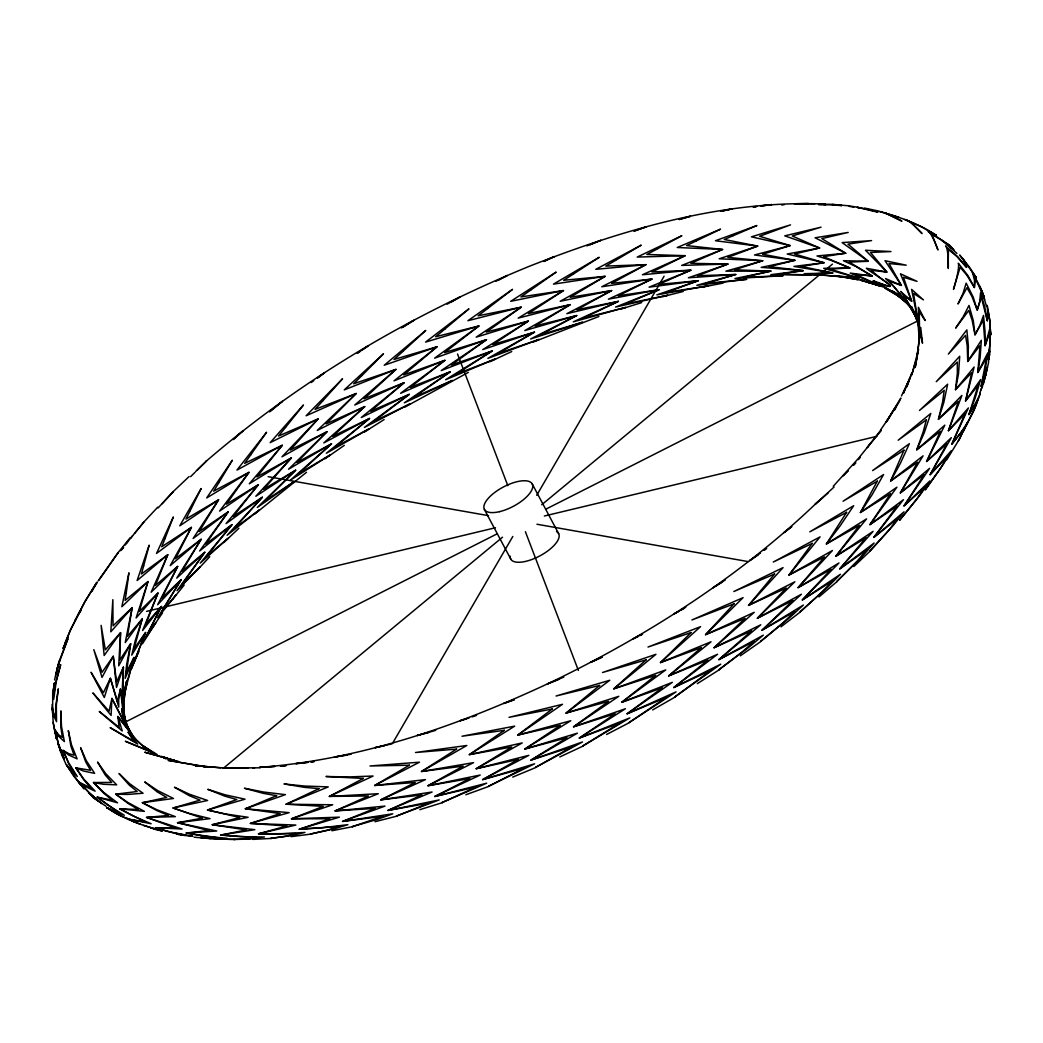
<?xml version="1.0" encoding="UTF-8"?>
<svg xmlns="http://www.w3.org/2000/svg" width="1043" height="1043" viewBox="0 0 1043 1043"><rect width="100%" height="100%" fill="white"/><g stroke="black" fill="none" stroke-linecap="round" stroke-linejoin="round"><path stroke-width="1.5" d="M919.274 334.06L919.183 339.444L919.457 337.15M123.895 716.398L123.791 703.112L124 713.19M53.415 715.25L53.389 716.085L53.193 714.624M52.632 713.086L52.711 692.565M985.387 376.171L988.464 363.068L989.624 348.975M123.556 705.942L123.791 703.112L124.091 714.99M54.288 685.916L54.549 682.93L53.349 689.905L53.858 694.143L55.553 682.93L60.677 664.691L56.192 681.822L53.688 699.384L53.063 691.066L54.549 682.93L54.249 686.059M123.582 703.751L126.685 681.105L123.126 694.508L123.387 667.142L116.568 682.018L113.27 656.269L102.11 672.227L93.818 649.646L102.005 677.442L113.27 656.269L116.516 687.428L123.387 667.142L122.383 686.894L123.009 699.97L126.685 681.105L123.595 701.809M990.12 351.139L988.425 359.626L989.898 343.76L989.768 332.756L985.1 345.663L983.21 320.279L975.009 334.79L972.102 320.084L968.751 310.488L955.636 328.128L963.184 316.733L969.012 305.43L973.302 320.644L975.009 334.79L979.859 325.481L983.497 315.416L985.061 331.609L985.1 345.663L989.99 327.958L989.95 344.751L988.425 359.626L989.703 354.555M916.732 358.623L920.487 332.404L922.494 343.173L920.695 327.372L916.745 358.779M126.985 680.284L124.743 692.539L133.973 657.481L126.386 672.487L130.675 643.687L119.815 659.997L120.558 632.645L105.356 649.828L101.106 625.357L104.17 655.473L120.558 632.645L118.693 665.825L130.675 643.687L126.646 664.495L125.186 678.367L133.973 657.481L127.924 679.11M57.091 669.267L59.686 660.336M126.086 686.829L127.285 682.331M988.125 358.896L988.373 357.801M917.24 354.803L915.219 367.462L918.531 349.34L911.869 374.593M986.248 372.364L983.979 380.604L981.15 386.275L986.535 358.023L977.826 372.494L979.977 345.546L967.735 361.439L967.213 345.728L965.518 335.377L948.361 354.112L966.848 329.888L968.412 346.341L967.735 361.439L981.346 340.266L980.12 357.566L977.826 372.494L987.838 352.795L985.035 370.617L981.15 386.275L985.218 376.849L987.421 366.953L983.275 384.332M54.536 679.932L57.613 666.829M911.751 374.867L915.337 362.808M57.73 666.568L67.951 638.694L58.669 662.579L55.853 674.925L59.112 662.122M982.923 384.372L984.579 379.391M906.589 387.109L909.548 378.818L903.473 393.159L911.895 373.003L907.306 385.61M138.81 651.406L133.778 662.853L145.59 632.514L133.999 648.876L142.252 618.903L127.442 636.399L132.161 607.665L113.048 625.813L112.853 599.66L110.806 631.81L132.161 607.665L125.238 642.592L142.252 618.903L135.264 640.585L131.731 655.121L145.59 632.514L131.379 668.915L138.615 651.732M980.759 390.069L982.506 385.623M979.703 393.12L982.689 385.806M66.53 640.767L62.997 648.563L70.755 629.477L80.05 611.146L70.155 630.454L65.292 642.553L68.095 636.869M894.842 409.847L897.488 404.189L886.198 422.232L894.359 408.96M78.381 614.301L84.731 601.915L96.843 582.346L85.304 601.003L75.057 620.611L75.526 619.777M901.478 395.949L907.514 383.224M898.101 403.837L900.865 398.074L887.397 419.99L889.118 417.552M964.892 428.165L963.276 431.294L974.032 410.329L978.034 399.13L968.921 414.553L978.256 385.141L965.557 400.955L971.698 372.664L955.505 389.691L957.357 373.12L957.305 362.077L936.262 381.673L959.703 356.25L958.53 373.772L955.505 389.691L974.123 367.032L965.557 400.955L980.616 379.561L975.075 398.243L968.921 414.553L975.335 404.319L980.264 393.354L979.833 394.802L975.648 406.288L966.326 425.361M958.178 441.228L968.191 421.346L960.551 433.223L951.855 444.122L964.997 413.836L948.413 430.72L958.439 401.359L938.439 419.26L942.611 401.959L944.215 390.33L919.47 410.473L947.644 384.202L943.772 402.65L938.439 419.26L961.907 395.427L948.413 430.72L968.399 407.943L951.855 444.122L964.918 427.421L959.56 438.907L946.705 459.807M99.02 580.012L118.146 552.594L98.172 580.86M392.559 743.307L512.804 536.467M536.728 495.295L664.091 276.212M92.697 589.882L97.273 582.203M121.914 549.596L123.569 547.158L120.688 550.678M153.112 626.674L162.46 612.971M880.54 430.029L889.888 416.326M880.892 430.003L867.163 447.656L876.25 436.587M877.215 435.374L881.205 430.629M79.281 613.049L81.054 610.546M91.888 591.368L92.566 590.468M125.212 545.033L127.663 541.839M126.281 543.455L143.712 522.23L134.534 533.442M117.937 552.829L130.179 537.706M172.825 599.086L184.181 585.058M870.175 443.914L858.819 457.942L833.253 486.286M130.61 538.24L132.565 535.841M858.376 459.611L860.358 457.342M162.043 503.834L173.268 491.592L158.08 507.941M143.452 522.478L157.728 507.172M196.501 570.925L209.747 556.714M848.076 470.719L842.992 475.856L848.076 470.836M853.278 465.204L855.364 463.001M853.604 465.152L855.821 462.87M190.621 476.651L195.041 472.283M197.244 470.106L206.501 460.993L195.719 471.436M834.048 487.042L815.157 504.291L828.22 492.909M172.969 491.84L189.122 476.521M223.893 542.49L238.886 528.279M819.107 500.51C741.508 575.332 649.737 634.327 553.012 681.275C461.906 724.285 364.867 758.665 263.853 767.048M853.878 566.479L870.031 551.16M233.189 439.611L243.032 430.785L233.319 439.338M206.149 461.254C302.157 378.453 413.067 313.708 530.287 265.9C623.936 229.264 723.594 199.682 825.169 204.089M254.688 514.108L306.512 472.296M818.99 596.922L836.851 581.746M223.671 768L502.53 537.197M541.721 504.76L832.444 264.14M269.681 411.789L282.47 401.294L269.798 411.49M791.572 526.689L783.971 532.621L791.728 526.754M780.985 626.817L800.359 611.954M317.541 377.996L324.386 372.859L317.567 377.853M311.218 382.533L313.76 380.669M760.425 553.051L749.748 560.573L758.118 554.915M764.167 550.365L766.657 548.579M325.116 458.711L344.281 445.374M740.295 655.825L760.947 641.445M357.41 353.277L360.018 351.478M362.625 349.679L368.309 345.768L357.41 353.095M725.38 579.882L712.877 587.809L721.769 582.398M402.767 327.267L413.771 320.318L401.399 327.932M363.968 432.324L384.124 419.573M697.337 683.634L719.07 669.893M680.362 610.351L685.864 607.13M451.436 301.896L460.263 296.812L447.134 304.165M404.697 407.174L468.333 372.39M652.618 709.944L675.173 696.998M680.336 610.481L684.443 608.16M678.98 611.146L673.778 614.053L678.967 611.263M639.724 635.513L642.462 634.053M498.58 280.032L507.276 275.482L495.673 281.362M606.596 734.481L629.737 722.447M639.737 635.63L642.475 634.235M125.525 721.965L497.342 533.729M545.658 509.271L917.475 321.035M638.355 636.23L632.853 638.994L638.368 636.321M602.072 657.038L590.56 662.383L602.137 657.207M543.885 261.467L554.302 256.578L543.677 261.376M489.988 361.725L511.761 351.543M559.791 756.944L583.259 745.98M563.768 677.09L547.366 683.96L559.4 679.136M533.599 341.908L598.904 316.472M512.713 777.1L536.258 767.322M590.129 244.727L600.833 240.307L586.857 245.848M514.121 699.67L503.743 703.477L514.277 699.762M465.882 794.74L489.232 786.253M633.961 231.22L646.334 226.839L634.457 230.855M469.22 717.858L460.172 720.713L466.417 718.862M472.14 716.88L476.521 715.42M620.389 309.223L641.654 302.626M419.808 809.668L442.714 802.549M679.384 219.499L690.323 216.318L678.954 219.447M435.778 730.335L417.122 735.511L429.39 732.303M662.618 296.694L683.243 291.453M374.985 821.701L397.214 816.056M146.594 611.367L495.464 527.745M544.368 516.011L877.137 436.261M392.038 743.828L375.076 747.675L384.306 745.745M721.43 211.247L732.329 208.874L720.909 211.207M703.451 286.916L723.203 283.083M331.922 830.723L353.212 826.604M351.152 754.18L334.477 757.088L346.941 755.067M753.841 207.101L756.723 206.579M753.046 206.996L755.81 206.54M781.689 205.015L784.362 204.624M761.181 205.993L771.859 204.571L760.53 205.953M303.148 762.876L307.946 762.264M311.14 761.846L314.334 761.429M291.075 836.642L311.192 834.074M303.317 762.902L307.959 762.342M311.049 761.964L314.139 761.586M301.544 763.085L295.795 763.645L301.766 763.098M274.179 766.462L259.433 767.283L274.804 766.488M280.345 766.044L284.961 765.731M281.219 766.083L286.03 765.771M252.914 839.38L271.636 838.416M819.276 204.102L841.87 205.575L830.841 204.285L822.549 204.532L825.743 204.884M260.385 767.817L225.796 767.948M252.758 768.17L254.544 768.117M795.34 203.815L814.974 203.698M794.349 203.776L808.26 203.463M811.35 274.844L770.894 274.648L803.332 270.632L769.199 266.682L794.909 260.32L762.55 254.257L790.177 245.6L759.591 236.279L790.529 224.871L751.416 236.839L790.177 245.6L754.48 254.974L794.909 260.32L761.207 267.36L803.332 270.632L778.978 274.192L816.721 275.039M248.156 768.17L219.356 767.7L195.25 765.64L220.699 767.739M228.026 839.302L247.817 839.198L264.518 836.981L240.372 836.695L220.66 835.052L246.422 829.928L212.237 824.726L239.76 817.503L207.505 810.033L236.813 799.525L224.767 796.135L207.805 789.342L225.027 794.792L245.053 799.173L207.505 810.033L225.588 813.97L248.13 817.295L212.237 824.726L254.844 829.68L220.66 835.052L256.187 837.438L247.387 839.08L233.997 839.511M217.831 838.911L234.962 839.55M195.993 765.81L200.778 766.018L168.132 760.373L207.596 767.035L203.163 766.722M857.307 207.283C906.08 219.239 853.774 205.002 849.211 206.331L853.852 207.14M840.228 276.63L811.545 273.905L832.77 273.018L801.233 266.434L824.061 262.732L794.57 254.01L819.629 247.999L792.25 235.979L821.063 227.178L784.766 235.848L819.629 247.999L787.204 254.023L824.061 262.732L793.932 266.408L832.77 273.018L804.166 273.67L840.697 276.643M832.366 204.35L848.859 205.81M194.141 837.19L210.634 838.65M818.481 204.611L821.728 204.936M222.407 767.804L225.588 768.143M203.672 837.764C190.947 836.173 219.186 840.306 219.369 838.024L186.202 833.018L209.043 830.554L177.506 822.718L202.381 818.142L173.06 807.999L200.06 800.111L189.278 795.653L174.442 787.23L189.617 794.31L207.596 800.463L173.06 807.999L189.396 813.488L210.047 818.625L177.506 822.718L216.775 831.01L186.202 833.018L204.402 836.212L227.009 838.272L216.788 838.885L206.566 838.077M843.187 276.89L845.873 277.203M843.461 276.903L845.964 277.203M863.291 280.658L841.062 276.525L858.871 278.259L830.228 269.042L849.902 267.973L823.553 256.63L845.743 253.24L821.819 238.612L848.181 232.446L815.105 237.778L845.743 253.24L816.969 255.952L830.997 260.346L849.902 267.973L823.709 268.338L858.871 278.259L834.465 275.587L857.594 279.628M860.618 280.124L863.643 280.619M268.116 476.677L488.528 515.672M536.962 524.238L747.896 561.551M180.374 835L192.838 836.29L171.991 832.457L155.485 827.712L175.12 827.868L146.528 817.399L168.444 815.457L156.906 810.58L142.356 802.693L166.711 797.426L157.297 791.937L144.742 781.937L157.702 790.607L173.477 798.482L142.356 802.693L156.789 809.707L175.354 816.643L146.528 817.399L182.095 829.029L155.485 827.712L166.541 831.206L185.954 835.352L176.293 834.022M857.372 207.505L860.345 208.105M864.438 208.065L879.053 211.142M876.967 284.869L861.427 280.411L882.443 286.642M875.846 284.726L881.348 286.317L855.873 274.505L872.144 275.991L849.198 262.093L868.232 261.285L847.985 244.127L871.57 240.594L842.131 242.602L868.232 261.285L843.461 260.711L855.808 266.447L872.144 275.991L850.214 273.097L881.348 286.317L873.93 284.022M871.166 282.992L867.163 282.027L875.377 284.57M172.095 760.099L179.161 761.859M155.172 829.354L162.369 831.062L143.491 825.443M166.893 758.17L161.326 756.436L174.611 760.503L144.742 752.225L179.161 761.781M878.467 285.287L882.965 286.512M176.358 833.787L179.031 834.596M898.766 217.283L879.64 211.56C886.081 211.625 922.651 231.976 885.455 213.111C903.121 218.326 920.734 224.832 936.066 235.21L931.086 232.732M135.942 822.653L119.228 815.274L106.595 807.53L119.098 812.706L97.208 797.139L112.422 800.294L103.792 793.28L93.492 782.511L111.679 782.446L105.239 774.988L97.56 762.055L105.76 773.684L116.673 784.844L103.361 784.271L93.492 782.511L103.713 792.419L117.572 802.836L97.208 797.139L108.928 805.809L124.326 815.222L114.039 811.571L106.595 807.53L115.134 812.979L129.462 819.746M894.007 292.314L889.601 290.358L899.953 297.072L884.777 288.077M140.622 824.374L128.85 819.185L145.029 821.897L119.671 808.846L138.354 809.485L128.224 803.527L115.734 794.166L137.141 791.52L129.176 785.027L119.019 773.515L129.658 783.71L143.06 793.254L127.598 794.44L115.734 794.166L128.12 802.654L144.416 811.363L119.671 808.846L133.426 816.082L151.157 823.748L128.85 819.185L138.693 823.67L156.32 829.433L150.779 828.012M904.555 219.434L913.824 223.554L906.237 220.047M886.185 288.702L891.765 291.193M906.745 220.229C912.964 222.094 935.336 248.038 910.93 222.198L921.895 227.022L936.066 235.21L929.196 231.611M131.601 820.476L135.225 822.392M162.499 757.062L166.033 758.952M942.559 240.633L949.091 244.922L953.706 249.864L941.607 240.216L932.025 234.336C944.984 270.215 933.459 233.267 928.074 231.468L942.755 240.659L953.706 249.864L949.743 245.418L945.662 242.993L956.9 253.41M127.024 818.247L129.541 819.642M896.146 294.204L873.16 280.658C905.767 293.187 883.343 281.897 871.231 270.32L886.85 272.054L870.475 252.471L890.983 251.546L865.521 250.281L886.85 272.054L866.394 268.273C871.7 273.383 909.405 294.973 877.906 282.731L895.859 293.983L911.139 306.864M154.69 753.763L141.418 744.754L128.172 732.316L133.582 741.078L110.128 727.636L137.663 744.102L128.172 732.316L142.278 745.406L157.18 754.545L125.343 741.273L152.122 752.159L142.708 745.667M106.06 806.265L97.338 800.424L88.955 792.876L93.348 797.647L97.625 800.398L88.955 792.876L94.157 798.26L101.888 803.566L88.968 792.458L79.398 782.406L90.937 787.973L83.896 779.968L75.865 767.857L90.585 770.295L85.735 761.938L80.598 747.688L86.308 760.673L94.613 773.345L83.609 771.064L75.865 767.857L83.831 779.108L95.122 791.168L85.917 786.813L79.398 782.406L89.424 793.071M146.933 748.861L154.494 753.711M941.764 240.333L942.95 241.181M145.329 747.701L147.741 749.8M899.535 296.707L896.054 293.657L904.894 299.98L889.379 281.232L901.387 285.404L889.027 263.553L906.198 265.183L885.038 260.711L901.387 285.404L885.52 278.546L894.151 286.825L904.894 299.98L898.14 294.165L892.286 290.945L911.413 307.085M143.934 746.801L147.232 749.748M913.055 310.384L907.397 303.813L911.256 308.22L915.05 315.677L903.473 294.713L911.686 301.205L903.434 277.242L917.045 281.362L900.461 273.801L911.686 301.205L900.63 291.414C903.147 292.614 925.61 333.63 910.148 307.137L912.925 310.618M973.536 274.492L976.378 277.816L962.467 258.299L964.905 261.663L966.522 267.347L956.627 256.317L948.504 249.42C947.305 292.053 950.225 250.463 945.571 245.939L957.8 256.774L966.522 267.347L964.24 261.154L960.147 255.47L959.573 255.027L969.403 267.06L976.378 277.816L972.376 272.744M79.007 782.028L84.079 788.886L73.766 776.175L66.426 764.819L74.144 772.68L68.734 763.724L63.036 750.36L68.825 753.685L74.105 755.21L70.872 746.019L68.316 730.569L71.472 744.78L77.117 758.874L68.577 754.949L63.036 750.36L68.682 762.876L77.312 776.487L70.715 770.516L66.426 764.819L80.819 785.105L78.186 781.403M70.728 770.712L71.107 771.351L68.968 767.557M133.608 738.431L127.754 726.958L133.139 736.254L117.872 716.515L119.163 727.388L99.268 711.456L122.24 731.013L117.872 716.515L136.268 740.087L132.044 735.185L127.754 726.958L133.413 738.301M532.23 483.939L558.618 533.573M484.382 509.427L510.77 559.061M980.107 286.877L984.37 298.063L974.41 276.408L975.153 280.658L974.397 287.49L966.783 275.13L960.186 267.282C944.893 315.833 960.916 270.45 958.308 263.227L967.969 275.626L974.397 287.49L974.475 280.137L972.558 272.562L979.677 286.095L984.37 298.063L980.968 288.898L982.715 292.953M61.485 754.389L66.009 764.245M979.703 286.277L984.579 299.419M129.436 731.743L121.914 708.992L123.27 720.361L111.914 698.432L109.059 711.222L92.892 692.93L111.079 715.433L111.914 698.432L125.356 724.755L123.165 718.757L121.914 708.992L127.363 727.088M127.976 728.535L129.215 731.404M59.242 746.619L63.362 756.358M59.282 746.801L62.893 755.654M457.538 354.007L507.824 485.686M525.398 531.721L578.383 670.453M983.158 294.309L986.352 306.12M58.643 745.224L58.434 744.572L62.202 754.571L58.434 744.572L60.442 751.481L64.327 758.939L58.434 743.894L55.162 730.23L58.669 734.872L62.411 737.349L60.833 727.401L60.872 710.87L61.459 726.202L64.392 741.586L58.408 736.097L55.162 730.23L58.486 744.728M918.401 324.425L913.342 310.618L917.644 319.288L913.551 293.409L923.42 299.889L911.608 289.38L917.644 319.288L911.543 306.746L918.466 324.542M989.755 328.415L990.654 334.881L989.755 319.914L987.904 309.641L987.291 320.775L981.346 297.151L977.239 310.045L971.959 296.46L966.965 287.712L958.009 303.982L963.028 293.422L966.157 283.122L973.158 296.994L977.239 310.045L979.703 301.662L980.563 292.77L984.918 307.698L987.291 320.775L987.89 313.382L987.056 305.325L987.473 306.603L989.807 320.931L990.654 334.881L989.976 327.45M123.934 711.874L124.286 714.703M55.266 733.829L53.258 723.19L52.319 707.675L53.219 714.729L56.544 721.691L56.335 705.146L58.304 688.836L55.709 706.294L55.631 716.919L52.515 710.726L52.15 704.69M919.561 331.778L919.248 311.857L925.245 320.566L918.388 307.307L919.183 339.444L918.14 324.36L919.404 330.149M53.206 722.369L56.322 738.744L55.357 731.234M556.493 531.513A27.144 10.886 -28 0 1 539.87 555.893A27.144 10.886 -28 0 1 510.223 556.167M126.268 592.763L125.108 600.442L147.963 581.59L139.332 611.472L157.975 593.05L145.89 623.949L161.378 606.452L145.811 637.534L155.928 622.488L142.383 643.883L161.378 606.452L142.604 630.48L157.975 593.05L136.112 617.951L147.963 581.59L121.835 606.739L128.928 572.829L126.268 592.763M117.924 699.123L117.729 702.213L110.375 678.276L103.348 692.774L91.067 672.253L104.313 697.506L110.375 678.276L118.746 707.141L118.654 700.127L120.453 688.98L125.238 719.696L122.513 707.532L120.453 688.98L117.924 699.123M143.647 565.984L141.392 574.002L167.793 554.733L155.381 585.501L177.688 566.401L161.939 597.965L181.195 579.608L162.069 611.146L176.15 594.862L157.649 617.717L181.195 579.608L157.662 604.718L177.688 566.401L151.157 592.202L167.793 554.733L137.115 580.521L149.162 545.163L143.647 565.984M926.38 419.808L923.172 431.919L916.732 449.807L940.356 431.307L926.601 461.488L946.927 443.77L930.134 474.682L947.057 456.951L940.395 468.62L925.167 489.923L943.394 464.213L951.333 450.641L930.134 474.682L951.32 437.656L926.601 461.488L944.828 425.14L916.732 449.807L924.294 432.662L930.799 413.445L898.179 440.224L926.38 419.808M165.042 538.488L161.743 546.767L191.404 527.367L175.407 558.748L201.156 539.27L181.977 571.225L204.806 552.255L182.382 583.976L200.295 566.688L177.01 590.69L204.806 552.255L176.736 578.122L201.156 539.27L170.231 565.619L191.404 527.367L156.515 553.455L173.321 516.963L165.042 538.488M903.994 450.185L890.631 481.006L917.657 462.166L900.344 492.909L924.228 474.63L904.02 505.894L924.633 487.394L916.758 499.128L899.574 520.314L920.408 494.617L929.861 480.914L904.02 505.894L929.587 468.346L900.344 492.909L923.081 455.843L890.631 481.006L900.305 463.483L909.366 443.679L872.613 470.589L903.994 450.185M190.23 510.588L185.915 519.049L218.574 499.806L199.187 531.539L228.143 511.93L205.758 544.003L231.963 524.694L206.501 556.323L228.091 538.305L200.243 563.103L231.963 524.694L199.643 550.978L228.143 511.93L193.124 538.488L218.574 499.806L179.787 525.815L201.156 488.528L190.23 510.588M877.306 481.136L860.397 512.504L890.592 493.626L869.94 524.642L897.149 506.077L873.786 537.406L897.906 518.397L888.923 530.105L869.992 551.004L893.173 525.555L904.033 511.826L873.786 537.406L903.407 499.701L869.94 524.642L896.889 487.211L860.397 512.504L872.078 494.76L883.577 474.539L843.057 501.227L877.306 481.136M218.913 482.57L213.646 491.149L248.99 472.336L226.461 504.147L258.338 484.708L233.045 516.598L262.367 497.237L234.18 528.475L259.264 510.001L227.113 535.268L262.367 497.237L226.109 523.586L258.338 484.708L219.578 511.096L248.99 472.336L206.697 497.928L232.354 460.198L218.913 482.57M846.603 512.322L826.382 543.964L859.432 525.307L835.717 556.336L866.003 537.771L839.771 568.878L867.15 549.648L857.177 561.225L836.721 581.629L861.987 556.662L874.112 543.051L839.771 568.878L873.082 531.369L835.717 556.336L866.564 518.879L826.382 543.964L839.928 526.154L853.695 505.712L809.824 531.826L846.603 512.322M250.802 454.748L244.636 463.366L282.301 445.27L256.943 476.873L291.414 457.877L263.514 489.323L295.677 470.184L265.118 500.757L293.448 482.088L257.308 507.472L295.677 470.184L255.848 496.246L291.414 457.877L249.316 483.769L282.301 445.27L236.944 470.093L266.578 432.245L250.802 454.748M812.236 543.39L788.964 575.045L824.544 556.897L798.051 587.652L831.115 569.348L802.328 599.96L832.718 580.782L821.871 592.124L800.15 611.876L827.19 587.6L840.436 574.237L802.328 599.96L838.95 562.998L798.051 587.652L832.418 550.521L788.964 575.045L820.072 536.858L773.28 562.034L812.236 543.39M285.521 427.434L278.559 436.026L318.18 418.895L290.28 450.028L327.007 431.737L296.864 462.479L331.531 443.823L298.976 473.47L330.266 454.891L290.515 480.041L331.531 443.823L288.533 469.246L327.007 431.737L281.988 456.782L318.18 418.895L270.202 442.61L303.435 405.01L285.521 427.434M774.571 574.015L748.535 605.396L786.292 588.017L757.348 618.238L792.876 600.468L761.885 630.324L794.975 611.459L783.397 622.475L760.673 641.393L789.16 618.056L803.371 605.044L761.885 630.324L801.389 594.249L757.348 618.238L794.844 581.785L748.535 605.396L783.058 567.614L733.842 591.524L774.571 574.015M322.717 400.929L315.025 409.391L356.198 393.511L326.12 423.901L364.737 406.587L332.704 436.339L369.535 418.452L335.364 446.899L369.326 428.686L326.342 453.262L369.535 418.452L323.812 442.91L364.737 406.587L317.255 430.446L356.198 393.511L306.094 415.779L342.547 378.765L322.717 400.929M734.024 603.845L705.537 634.692L745.106 618.356L714.064 647.768L751.69 630.793L718.875 659.632L754.35 641.354L742.173 651.953L718.718 669.88L748.326 647.677L763.333 635.135L718.875 659.632L760.79 624.783L714.064 647.768L754.232 612.319L705.537 634.692L743.072 597.652L691.926 619.959L734.024 603.845M361.96 375.506L353.642 383.785L395.962 369.391L364.059 398.778L404.176 382.69L370.656 411.216L409.286 394.345L373.902 421.346L410.199 403.771L364.424 427.421L409.286 394.345L361.295 417.5L404.176 382.69L354.737 405.049L395.962 369.391L344.242 389.899L383.472 353.812L361.96 375.506M691.027 632.579L660.454 662.605L701.444 647.56L668.667 675.903L708.028 659.997L673.778 687.559L711.287 670.141L674.743 696.998L720.739 664.182L673.778 687.559L717.597 654.248L668.667 675.903L711.039 641.797L660.454 662.605L700.557 626.66L648.003 647.051L691.027 632.579M402.833 351.465L393.993 359.483L437.017 346.798L403.693 374.932L444.905 360.317L410.29 387.357L450.328 371.764L414.162 397.096L452.44 380.408L404.332 402.82L450.328 371.764L400.577 393.302L444.905 360.317L393.993 380.864L437.017 346.798L384.215 365.246L425.766 330.435L402.833 351.465M646.06 659.867L613.779 688.836L655.76 675.316L621.654 702.343L662.37 687.754L627.091 713.803L666.242 697.48L629.229 722.473L676.073 691.874L627.091 713.803L672.318 682.344L621.654 702.343L665.734 669.906L613.779 688.836L655.956 654.3L602.541 672.5L646.06 659.867M444.892 329.053L435.622 336.733L478.933 325.977L444.579 352.625L486.481 339.705L451.189 365.05L492.231 350.956L455.713 374.398L495.581 358.87L445.635 379.717L492.231 350.956L441.228 370.578L486.481 339.705L434.631 358.153L478.933 325.977L425.583 342.104L468.946 308.858L444.892 329.053M599.621 685.447L566.023 713.099L608.591 701.326L573.546 726.815L615.187 713.764L579.308 738.066L619.711 723.112L582.685 746.019L629.829 717.884L579.308 738.066L625.409 708.745L573.546 726.815L618.812 696.307L566.023 713.099L609.777 680.271L556.049 696.007L599.621 685.447M487.668 308.519L478.085 315.807L521.239 307.163L486.286 332.091L528.423 321.075L492.896 344.529L534.511 332.143L498.085 353.525L539.153 339.392L487.876 358.375L534.511 332.143L482.792 349.588L528.423 321.075L476.182 337.163L521.239 307.163L467.903 320.722L512.569 289.341L487.668 308.519M552.216 709.005L517.693 735.119L560.417 725.302L524.864 749.017L567.027 737.727L530.965 760.099L572.216 746.723L535.607 767.374L582.489 741.951L530.965 760.099L577.405 733.164L524.864 749.017L570.795 720.739L517.693 735.119L562.516 704.299L509.036 717.336L552.216 709.005M530.678 290.097L520.913 296.916L563.481 290.554L528.332 313.578L570.299 304.647L534.942 326.016L576.727 315.547L540.822 334.673L582.659 322.17L530.574 339.001L576.727 315.547L524.812 330.553L570.299 304.647L518.188 318.141L563.481 290.554L510.679 301.323L556.141 272.106L530.678 290.097M504.369 730.309L469.337 754.65L511.787 746.971L476.156 768.73L518.397 759.395L482.596 779.642L524.277 768.065L488.528 786.305L534.59 763.802L482.596 779.642L528.827 755.341L476.156 768.73L522.204 742.929L469.337 754.65L514.694 726.124L462.01 736.241L504.369 730.309M573.481 273.97L563.637 280.28L605.175 276.343L570.26 297.281L611.628 290.593L576.896 309.706L618.421 301.349L583.441 318.076L625.657 307.411L573.298 321.844L618.421 301.349L566.844 313.682L611.628 290.593L560.208 301.271L605.175 276.343L553.468 284.126L599.19 257.308L573.481 273.97M456.586 749.109L421.476 771.507L463.222 766.11L427.93 785.744L469.845 778.534L434.722 796.5L476.403 786.904L441.945 802.602L486.664 783.202L434.722 796.5L480.21 775.027L427.93 785.744L473.574 762.629L421.476 771.507L466.834 745.484L415.492 752.511L456.586 749.109M615.592 260.333L605.774 266.082L645.891 264.674L611.628 283.37L651.979 279.068L618.264 295.795L659.111 289.693L625.5 303.917L667.65 295.26L615.553 307.072L659.111 289.693L608.421 299.172L651.979 279.068L601.759 286.76L645.891 264.674L595.801 269.316L641.249 245.144L615.592 260.333M409.404 765.21L374.646 785.47L415.27 782.498L380.734 799.851L421.894 794.922L387.866 810.476L429.129 803.045L396.392 816.095L439.22 799.929L387.866 810.476L432.089 792.015L380.734 799.851L425.427 779.616L374.646 785.47L419.469 762.185L369.978 765.979L409.404 765.21M656.542 249.329L646.882 254.466L685.173 255.691L651.979 272.001L690.896 270.189L658.615 284.426L698.367 280.697L666.516 292.327L708.184 285.86L656.881 294.843L698.367 280.697L649.072 287.164L690.896 270.189L642.41 274.765L685.173 255.691L637.208 257.073L681.835 235.731L656.542 249.329M363.342 778.43L329.34 796.422L368.44 795.965L335.077 810.906L375.076 808.39L342.547 821.428L382.977 816.291L352.338 826.63L378.127 819.159L392.781 813.801L342.547 821.428L384.984 806.109L335.077 810.906L378.309 793.71L329.34 796.422L373.107 776.031L348.271 776.944L325.99 776.5L363.342 778.43M695.903 241.089L686.516 245.561L722.577 249.473L690.857 263.305L727.949 264.075L697.506 275.717L735.758 274.492L706.059 283.448L746.827 279.315L696.841 285.3L735.758 274.492L688.38 277.79L727.949 264.075L681.692 265.404L722.577 249.473L677.233 247.504L720.53 229.16L695.903 241.089M318.91 788.625L286.082 804.205L323.252 806.356L291.466 818.781L329.901 818.781L299.263 829.224L338.454 826.499L327.737 830.098L310.293 834.1L334.086 828.872L347.867 824.687L321.387 827.829L299.263 829.224L339.405 817.164L291.466 818.781L332.717 804.766L286.082 804.205L328.258 786.891L304.791 786.057L283.996 783.945L304.712 787.387L318.91 788.625M733.229 235.679L724.22 239.486L757.713 246.096L727.858 257.373L762.746 260.763L734.507 269.785L770.881 271.128L743.685 277.386L783.137 275.691L734.976 278.546L770.881 271.128L725.889 271.167L762.746 260.763L719.188 258.781L757.713 246.096L715.446 240.737L756.892 225.536L733.229 235.679M276.578 795.679L245.314 808.755L280.202 813.566L250.372 823.409L286.851 825.978L258.481 833.787L296.029 833.579L286.212 836.199L270.698 838.403L292.209 835.43L304.96 832.431L279.511 833.892L258.481 833.787L295.873 825.052L250.372 823.409L289.172 812.653L245.314 808.755L285.417 794.636L263.566 792.028L244.453 788.247L263.384 793.371L276.578 795.679M499.61 511.644A27.105 10.873 -28 0 0 532.465 484.447A27.105 10.873 -28 0 0 492.844 493.952A27.105 10.873 -28 0 0 499.61 511.644"/></g></svg>
